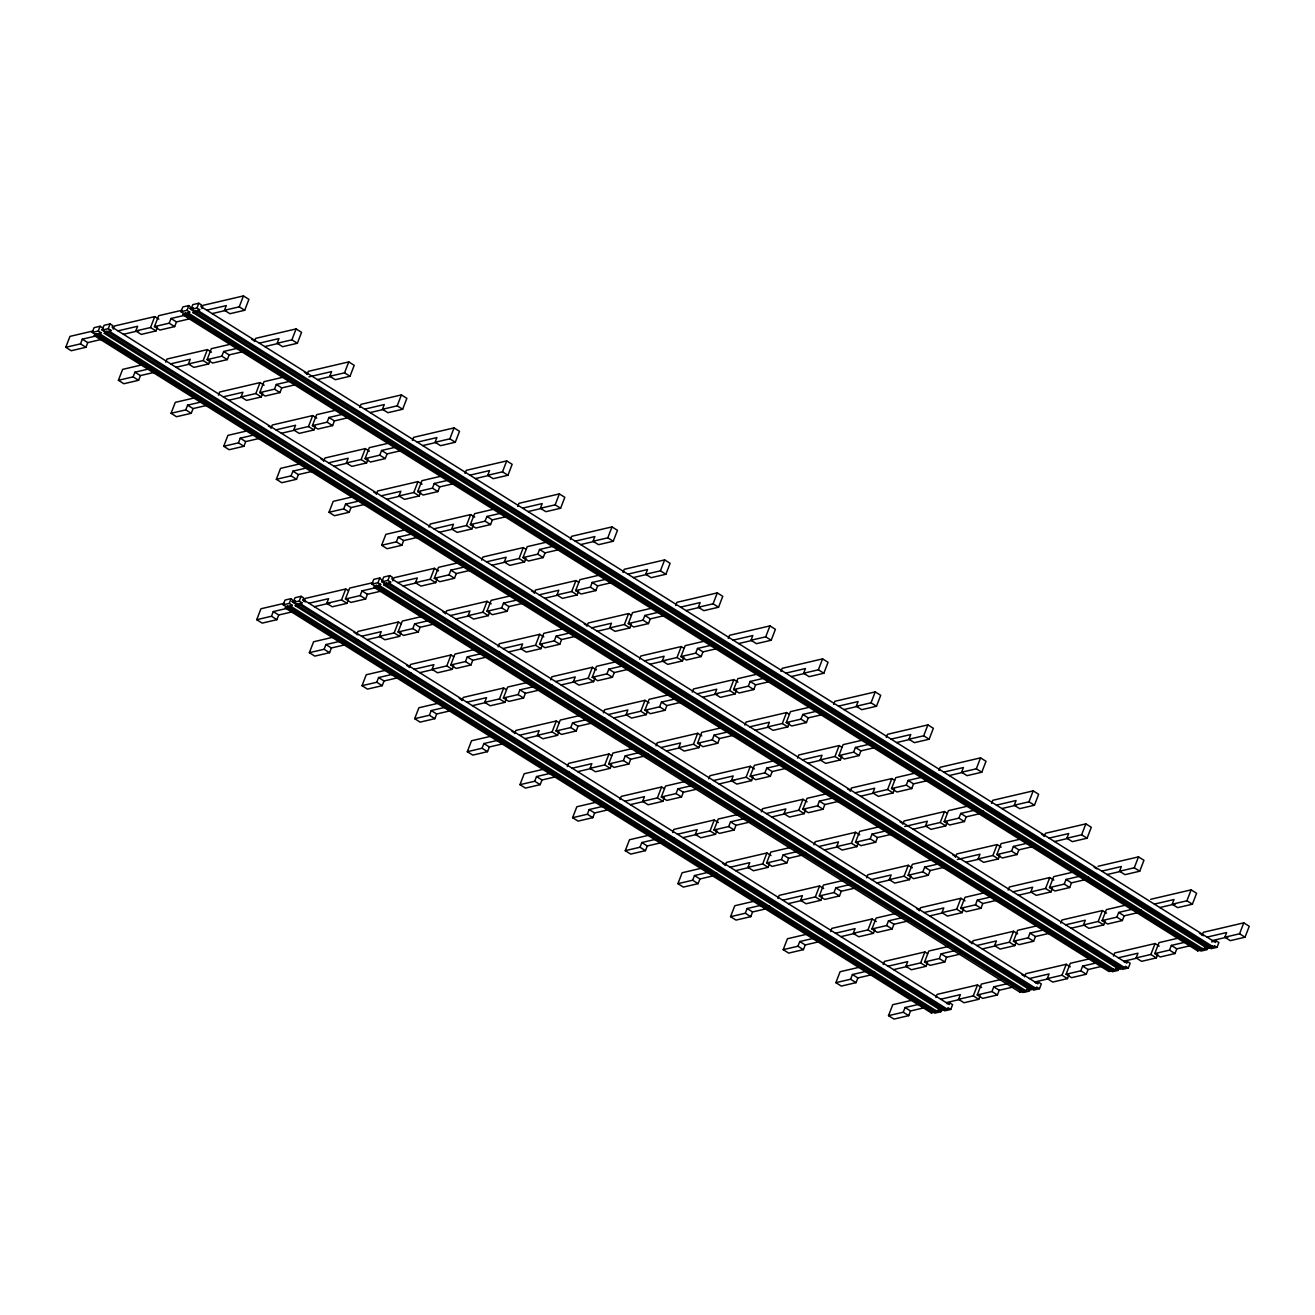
<?xml version="1.0" encoding="UTF-8"?>
<svg xmlns="http://www.w3.org/2000/svg" width="1315" height="1315" viewBox="0 0 1315 1315"><rect width="100%" height="100%" fill="white"/><g stroke="black" fill="none" stroke-linecap="round" stroke-linejoin="round"><path stroke-width="1.5" d="M101.518 339.385L87.76 342.607L85.952 347.291L71.207 350.727L65.75 347.308L69.974 336.377L93.069 330.986M65.75 347.308L80.478 343.873L82.303 339.171L96.044 335.966M94.927 334.109L94.335 335.654L1108.956 971.555L1110.978 971.078L1111.57 969.55L96.948 333.648L94.927 334.109L92.231 332.432L94.072 327.649L100.121 326.251L102.817 327.928L102.192 329.555L106.531 332.284M94.335 335.654L96.357 335.193L96.948 333.648M92.231 332.432L98.28 331.018L100.121 326.251M98.362 334.717L98.954 333.172L100.976 332.711L100.384 334.24L98.362 334.717L1112.983 970.618L1115.005 970.141L1115.597 968.596L1118.358 970.339L1112.309 971.752M1128.336 968.004L1125.558 966.278L1124.966 967.824L1122.961 968.284L106.91 331.314L104.904 331.791L102.208 330.098L104.049 325.331L110.082 323.917L112.778 325.61L112.153 327.221L1126.791 963.122L1127.399 961.512L1130.177 963.238L1128.336 968.004L1122.287 969.418M1121.531 967.215L1120.939 968.761L1118.934 969.221L104.312 333.336L104.904 331.791M104.312 333.336L106.318 332.859L106.91 331.314M102.208 330.098L108.241 328.684L110.082 323.917M110.937 330.377L108.931 330.854L108.34 332.383L110.345 331.922L110.937 330.377L108.241 328.684M113.123 329.145L114.323 326.038L154.743 316.603L158.836 319.167M157.389 327.32L155.992 330.953L141.247 334.388L135.79 330.969L137.615 326.284L117.956 330.854M154.167 372.392L140.409 375.597L138.601 380.298L123.857 383.733L118.399 380.298L122.624 369.384L141.872 364.88M135.79 330.969L150.535 327.534L154.743 316.603M118.399 380.298L133.127 376.863L134.952 372.178L148.694 368.973M190.215 318.707L176.473 321.912L174.665 326.597L159.92 330.049L154.463 326.613L158.671 315.699L181.782 310.307M154.463 326.613L169.191 323.178L171.016 318.493L186.73 314.827M183.64 313.43L183.048 314.959L1197.669 950.86L1199.691 950.4L1200.283 948.855L185.662 312.954L183.64 313.43L180.944 311.737L182.785 306.97L188.834 305.557L193.798 310.685M165.772 362.151L166.972 359.028L207.392 349.609L211.485 352.173M183.048 314.959L185.053 314.499L185.662 312.954M180.944 311.737L186.993 310.324L188.834 305.557M187.075 314.022L187.667 312.493L189.689 312.017L189.097 313.562L187.075 314.022L1201.696 949.923L1203.718 949.446L1204.31 947.918L1207.071 949.644L1201.022 951.057L1198.261 949.331L1197.669 950.86M1217.033 947.326L1214.271 945.584L1213.679 947.129L1211.674 947.605L195.623 310.636L193.617 311.096L190.922 309.42L192.763 304.636L198.795 303.239L201.491 304.916L200.866 306.543L1215.487 942.428L1216.112 940.817L1218.873 942.543L1217.033 947.326L1211 948.723M1210.244 946.521L1209.652 948.066L1207.647 948.542L193.026 312.641L193.617 311.096M193.026 312.641L195.031 312.165L195.623 310.636M190.922 309.42L196.954 308.006L198.795 303.239M199.65 309.699L197.644 310.159L197.053 311.704L199.058 311.228L199.65 309.699L196.954 308.006M201.836 308.466L203.036 305.343L243.456 295.924L248.913 299.343L244.705 310.274L229.961 313.71L224.503 310.291L226.312 305.59L206.669 310.176M210.038 360.31L208.641 363.959L193.897 367.395L188.44 363.976L190.248 359.274L170.605 363.861M206.817 405.382L193.058 408.587L191.25 413.288L176.506 416.724L171.049 413.305L175.273 402.374L194.521 397.886M188.44 363.976L203.184 360.54L207.392 349.609M171.049 413.305L185.777 409.869L187.601 405.168L203.315 401.502M242.864 351.697L229.122 354.902L227.314 359.603L212.57 363.039L207.113 359.62L211.321 348.689L232.508 343.741M224.503 310.291L239.248 306.839L243.456 295.924M207.113 359.62L221.841 356.184L223.665 351.483L239.379 347.817M218.422 395.141L219.621 392.034L260.041 382.599L264.134 385.163M254.485 341.456L255.685 338.35L296.105 328.914L301.562 332.333L297.354 343.264L282.61 346.7L277.153 343.281L278.961 338.58L259.318 343.166M262.688 393.317L261.291 396.949L246.546 400.385L241.089 396.966L242.897 392.264L223.254 396.851M259.466 438.388L245.708 441.593L243.9 446.278L229.155 449.714L223.698 446.295L227.906 435.364L247.171 430.876M241.089 396.966L255.833 393.53L260.041 382.599M223.698 446.295L238.426 442.859L240.25 438.174L253.992 434.953M295.513 384.703L281.772 387.909L279.947 392.593L265.219 396.029L259.762 392.61L263.97 381.679L285.158 376.748M277.153 343.281L291.897 339.845L296.105 328.914M259.762 392.61L274.49 389.174L276.314 384.473L292.029 380.808M271.071 428.148L272.271 425.024L312.691 415.589L316.784 418.17M307.135 374.463L308.335 371.34L348.754 361.904L354.212 365.34L350.004 376.254L335.259 379.706L329.802 376.271L331.61 371.586L308.943 376.863M315.337 426.307L313.94 429.956L299.195 433.391L293.738 429.956L295.546 425.271L275.903 429.857M312.115 471.378L298.357 474.584L296.549 479.285L281.805 482.72L276.347 479.301L280.555 468.37L301.743 463.422M293.738 429.956L308.483 426.52L312.691 415.589M276.347 479.301L291.075 475.866L292.9 471.164L306.642 467.959M348.163 417.693L334.421 420.899L332.596 425.6L317.868 429.035L312.411 425.616L316.619 414.685L337.807 409.738M329.802 376.271L344.546 372.835L348.754 361.904M312.411 425.616L327.139 422.181L328.947 417.48L342.705 414.274M292.489 611.787L278.731 614.993L276.923 619.677L262.178 623.113L256.721 619.694L260.945 608.763L284.04 603.388M323.72 461.138L324.92 458.014L365.34 448.596L369.433 451.16M256.721 619.694L271.465 616.258L273.273 611.574L287.032 608.352M285.897 606.511L285.306 608.04L931.382 1012.961L933.403 1012.501L933.995 1010.956L287.919 606.034L285.897 606.511L283.202 604.818L285.043 600.051L291.092 598.637L296.056 603.766M359.784 407.453L360.984 404.33L401.404 394.911L406.861 398.33L402.653 409.261L387.909 412.696L382.451 409.277L384.259 404.576L364.617 409.162M285.306 608.04L287.328 607.579L287.919 606.034M283.202 604.818L289.251 603.404L291.092 598.637M289.333 607.103L289.925 605.574L291.946 605.097L291.355 606.642L289.333 607.103L935.425 1012.024L937.431 1011.547L938.022 1010.019L940.784 1011.745L942.017 1008.572M367.986 459.297L366.589 462.946L351.845 466.381L346.387 462.962L348.196 458.261L328.553 462.847M295.875 604.177L293.179 602.484L295.02 597.717L301.069 596.303L303.765 597.996L303.14 599.624L949.216 1004.529L949.841 1002.918L952.602 1004.644L950.761 1009.427L944.712 1010.824L941.951 1009.098L941.359 1010.643L295.283 605.722L295.875 604.177L297.897 603.716L945.386 1009.706L947.408 1009.23L948 1007.684L950.761 1009.427M364.765 504.368L351.006 507.59L349.198 512.275L334.454 515.71L328.997 512.291L333.205 501.36L352.469 496.873M295.283 605.722L297.289 605.245L297.897 603.716M293.179 602.484L299.228 601.087L301.069 596.303M301.924 602.78L299.902 603.24L299.31 604.785L301.316 604.308L301.924 602.78L299.228 601.087M304.094 601.547L305.294 598.424L345.73 589.005L348.459 590.714M346.387 462.962L361.132 459.527L365.34 448.596M328.997 512.291L343.725 508.856L345.549 504.155L359.291 500.949M400.812 450.683L387.07 453.905L385.246 458.59L370.518 462.025L365.06 458.606L369.268 447.675L390.456 442.744M382.451 409.277L397.196 405.842L401.404 394.911M365.06 458.606L379.788 455.171L381.597 450.47L395.355 447.264M348.376 599.706L346.963 603.355L332.235 606.79L326.761 603.355L328.586 598.67L308.926 603.256M345.138 644.777L331.38 647.983L329.572 652.684L314.827 656.119L309.37 652.7L313.595 641.769L332.843 637.282M376.369 494.144L377.569 491.021L417.989 481.586L422.082 484.15M326.761 603.355L341.505 599.919L345.73 589.005M309.37 652.7L324.115 649.265L325.923 644.564L341.637 640.898M381.202 591.093L367.444 594.298L365.636 598.999L350.891 602.434L345.434 599.015L349.659 588.084L372.753 582.693M412.433 440.443L413.633 437.336L454.053 427.901L459.51 431.32L455.302 442.251L440.558 445.686L435.101 442.267L436.909 437.583L417.266 442.152M345.434 599.015L360.179 595.58L361.987 590.879L377.701 587.213M420.636 492.303L419.238 495.936L404.494 499.371L399.037 495.952L400.845 491.268L381.202 495.837M417.397 537.375L403.656 540.58L401.848 545.281L387.103 548.717L381.646 545.281L385.854 534.367L405.119 529.863M345.763 644.202L346.371 642.673M434.476 623.524L435.068 621.979L376.632 585.356L374.611 585.816L371.915 584.123L373.756 579.356L379.805 577.943L384.769 583.071M908.32 920.484L908.912 918.955L1022.708 990.261L1022.117 991.806L1020.095 992.283L374.019 587.361L374.611 585.816M356.743 634.537L357.943 631.43L398.379 621.995L401.108 623.705M374.019 587.361L376.041 586.885L376.632 585.356M371.915 584.123L377.964 582.726L379.805 577.943M355.74 641.884L356.332 640.339M399.037 495.952L413.781 492.517L417.989 481.586M378.046 586.424L378.638 584.879L380.66 584.402L380.068 585.948L378.046 586.424L1024.122 991.329L1026.144 990.869L1026.736 989.324L1029.497 991.066L1023.465 992.463L376.041 586.885M357.762 641.408L358.354 639.879M381.646 545.281L396.374 541.846L398.198 537.161L411.94 533.956M1039.475 988.732L1036.713 987.006L1036.121 988.535L1034.1 989.011L386.594 583.022L384.588 583.498L381.892 581.805L383.733 577.038L389.766 575.625L392.462 577.318L391.854 578.929L1037.93 983.85L1038.554 982.223L1041.316 983.965L1039.475 988.732L1033.426 990.146M453.461 483.69L439.72 486.895L437.895 491.596L423.167 495.032L417.71 491.596L421.918 480.682L441.166 476.178M1032.686 987.943L1032.078 989.472L1030.072 989.948L383.996 585.027L384.588 583.498M383.996 585.027L386.002 584.567L386.594 583.022M381.892 581.805L387.925 580.392L389.766 575.625M390.621 582.085L388.615 582.545L388.024 584.09L390.029 583.63L390.621 582.085L387.925 580.392M392.807 580.852L394.007 577.729L434.427 568.31L438.536 570.874M435.101 442.267L449.845 438.832L454.053 427.901M417.71 491.596L432.438 488.161L434.246 483.476L448.004 480.271M401.026 632.696L399.612 636.345L384.884 639.78L379.41 636.361L381.235 631.66L361.576 636.246M397.788 677.767L384.029 680.989L382.221 685.674L367.477 689.109L362.02 685.69L366.244 674.759L387.415 669.828M429.019 527.134L430.219 524.011L470.639 514.592L474.731 517.157M379.41 636.361L394.155 632.926L398.379 621.995M362.02 685.69L376.764 682.255L378.572 677.554L394.286 673.888M437.09 579.011L435.676 582.66L420.948 586.096L415.474 582.677L417.299 577.975L397.64 582.561M433.851 624.083L420.093 627.304L418.285 631.989L403.541 635.424L398.083 632.005L402.308 621.074L423.479 616.143M465.083 473.449L466.283 470.326L506.702 460.907L512.16 464.327L507.952 475.257L493.207 478.693L487.75 475.274L489.558 470.573L469.915 475.159M415.474 582.677L430.219 579.241L434.427 568.31M398.083 632.005L412.828 628.57L414.636 623.869L428.378 620.664M473.285 525.293L471.888 528.942L457.143 532.378L451.686 528.959L453.494 524.258L433.851 528.844M472.019 569.905L456.305 573.57L454.497 578.271L439.752 581.707L434.295 578.288L438.503 567.357L457.768 562.869M398.412 677.209L399.02 675.663M409.392 667.543L410.592 664.42L451.012 654.985L453.757 656.695M408.39 674.874L408.981 673.346M451.686 528.959L466.43 525.523L470.639 514.592M410.412 674.414L411.003 672.869M434.295 578.288L449.023 574.852L450.848 570.151L464.589 566.946M506.111 516.68L492.369 519.885L490.544 524.586L475.816 528.022L470.359 524.603L474.567 513.672L493.815 509.184M445.456 613.842L446.656 610.735L487.076 601.3L491.169 603.864M444.454 621.19L445.045 619.644M487.75 475.274L502.494 471.838L506.702 460.907M470.359 524.603L485.087 521.167L486.895 516.466L500.653 513.261M453.675 665.702L452.261 669.335L437.533 672.77L432.06 669.351L433.884 664.667L414.225 669.236M450.437 710.774L436.679 713.979L434.87 718.68L420.126 722.116L414.669 718.68L418.893 707.766L440.065 702.818M481.668 560.124L482.868 557.018L523.288 547.582L526.016 549.292M432.06 669.351L446.804 665.916L451.012 654.985M414.669 718.68L429.413 715.245L431.221 710.56L444.98 707.355M489.739 612.017L488.325 615.65L473.597 619.086L468.124 615.667L469.948 610.982L450.289 615.552M486.501 657.089L472.743 660.294L470.934 664.995L456.19 668.431L450.733 664.995L454.957 654.081L476.129 649.133M517.732 506.439L518.932 503.333L559.352 493.898L564.809 497.317L560.601 508.248L545.856 511.683L540.399 508.264L542.207 503.563L522.565 508.149M468.124 615.667L482.868 612.231L487.076 601.3M450.733 664.995L465.461 661.56L467.285 656.875L481.027 653.67M525.934 558.3L524.537 561.932L509.793 565.368L504.335 561.949L506.144 557.248L486.501 561.834M524.669 602.911L508.954 606.577L507.146 611.261L492.402 614.697L486.945 611.278L491.153 600.347L510.417 595.859M451.061 710.199L451.67 708.654M462.042 700.533L463.242 697.41L503.661 687.992L506.406 689.701M461.039 707.881L461.631 706.336M504.335 561.949L519.08 558.513L523.288 547.582M486.945 611.278L501.673 607.842L503.497 603.158L517.239 599.936M558.76 549.686L545.018 552.892L543.194 557.576L528.466 561.012L523.008 557.593L527.216 546.662L546.465 542.174M487.125 656.514L487.717 654.969L436.777 623.047M498.106 646.848L499.305 643.725L539.725 634.307L543.818 636.871M497.103 654.196L497.695 652.651M540.399 508.264L555.144 504.829L559.352 493.898M499.108 653.719L499.716 652.174M523.008 557.593L537.736 554.157L539.545 549.473L553.303 546.251M506.324 698.692L504.911 702.341L490.183 705.777L484.709 702.358L486.534 697.657L466.874 702.243M503.086 743.764L489.328 746.969L487.52 751.67L472.775 755.106L467.318 751.687L471.543 740.756L492.714 735.825M534.317 593.131L535.517 590.008L575.937 580.589L578.666 582.298M484.709 702.358L499.453 698.923L503.661 687.992M467.318 751.687L482.063 748.251L483.871 743.55L497.629 740.345M542.372 645.007L540.975 648.657L526.23 652.092L520.773 648.673L522.597 643.972L502.938 648.558M539.15 690.079L525.392 693.284L523.584 697.986L508.839 701.421L503.382 698.002L507.606 687.071L528.778 682.14M570.381 539.446L571.581 536.323L612.001 526.888L617.458 530.323L613.25 541.254L598.506 544.689L593.049 541.254L594.857 536.569L575.214 541.155M520.773 648.673L535.517 645.238L539.725 634.307M503.382 698.002L518.11 694.567L519.935 689.865L533.676 686.66M578.584 591.29L577.186 594.939L562.442 598.374L556.985 594.939L558.793 590.254L539.15 594.84M577.318 635.901L561.604 639.567L559.796 644.268L545.051 647.703L539.594 644.284L543.802 633.353L563.05 628.866M503.711 743.189L504.319 741.66M514.691 733.523L515.891 730.417L556.311 720.982L559.056 722.691M513.688 740.871L514.28 739.326M556.985 594.939L571.729 591.503L575.937 580.589M539.594 644.284L554.322 640.849L556.146 636.148L569.888 632.942M611.409 582.677L597.668 585.882L595.843 590.583L581.115 594.018L575.658 590.599L579.866 579.668L599.114 575.181M539.775 689.504L540.366 687.975M550.755 679.839L551.955 676.732L592.375 667.297L596.468 669.861M549.752 687.186L550.344 685.641M593.049 541.254L607.793 537.819L612.001 526.888M551.758 686.709L552.366 685.181M575.658 590.599L590.386 587.164L592.194 582.463L605.952 579.257M558.974 731.699L557.56 735.332L542.832 738.767L537.358 735.348L539.183 730.647L519.524 735.233M557.692 776.31L541.977 779.976L540.169 784.661L525.425 788.112L519.967 784.677L524.192 773.746L543.44 769.259M586.967 626.121L588.167 623.014L628.586 613.579L631.315 615.288M537.358 735.348L552.103 731.913L556.311 720.982M519.967 784.677L534.712 781.241L536.52 776.557L550.278 773.335M595.021 678.014L593.624 681.647L578.879 685.082L573.422 681.663L575.23 676.962L555.587 681.548M591.799 723.086L578.041 726.291L576.233 730.976L561.489 734.411L556.031 730.992L560.256 720.061L581.427 715.13M623.014 572.436L624.231 569.313L664.65 559.894L670.108 563.313L665.9 574.244L651.155 577.679L645.698 574.261L647.506 569.559L627.863 574.145M573.422 681.663L588.167 678.228L592.375 667.297M556.031 730.992L570.759 727.557L572.584 722.872L586.326 719.65M631.233 624.28L629.836 627.929L615.091 631.364L609.634 627.945L611.442 623.244L591.799 627.83M627.995 669.351L614.253 672.573L612.428 677.258L597.7 680.693L592.243 677.274L596.451 666.343L615.699 661.856M556.36 776.195L556.968 774.65M567.34 766.53L568.54 763.407L608.96 753.988L611.705 755.698M566.338 773.861L566.929 772.332M609.634 627.945L624.378 624.51L628.586 613.579M568.359 773.401L568.951 771.856M592.243 677.274L606.971 673.839L608.779 669.138L622.537 665.932M664.059 615.667L650.317 618.888L648.492 623.573L633.764 627.008L628.307 623.589L632.515 612.659L651.763 608.171M592.424 722.51L593.016 720.965M603.404 712.845L604.604 709.722L645.024 700.303L649.117 702.868M602.402 720.176L602.993 718.648M645.698 574.261L660.426 570.825L664.65 559.894M604.407 719.716L605.015 718.171M628.307 623.589L643.035 620.154L644.843 615.453L658.601 612.248M611.623 764.689L610.209 768.338L595.481 771.774L590.008 768.338L591.832 763.653L572.173 768.239M610.341 809.3L594.627 812.966L592.818 817.667L578.074 821.102L572.617 817.683L576.841 806.753L596.09 802.265M639.616 659.127L640.816 656.004L681.236 646.569L683.964 648.279M590.008 768.338L604.752 764.903L608.96 753.988M572.617 817.683L587.361 814.248L589.169 809.547L602.911 806.342M647.67 711.004L646.273 714.653L631.529 718.089L626.072 714.653L627.88 709.969L608.237 714.555M644.449 756.076L630.69 759.281L628.882 763.982L614.138 767.418L608.681 763.999L612.889 753.068L632.153 748.58M675.663 605.442L676.88 602.319L717.3 592.884L722.757 596.32L718.549 607.234L703.804 610.67L698.347 607.251L700.155 602.566L680.513 607.136M626.072 714.653L640.816 711.218L645.024 700.303M608.681 763.999L623.409 760.563L625.233 755.862L638.975 752.657M683.882 657.286L682.485 660.919L667.741 664.354L662.283 660.935L664.091 656.251L644.449 660.82M680.644 702.358L666.902 705.563L665.078 710.264L650.35 713.7L644.892 710.281L649.1 699.35L668.349 694.862M609.009 809.185L609.618 807.657M619.99 799.52L621.19 796.413L661.609 786.978L664.338 788.688M618.987 806.868L619.579 805.322M662.283 660.935L677.028 657.5L681.236 646.569M621.009 806.391L621.601 804.862M644.892 710.281L659.62 706.829L661.429 702.144L675.187 698.939M716.708 648.673L702.966 651.878L701.142 656.58L686.414 660.015L680.956 656.58L685.164 645.665L704.413 641.161M645.073 755.5L645.665 753.972M647.095 755.04L647.687 753.495M656.053 745.835L657.253 742.728L697.673 733.293L701.766 735.858M655.051 753.183L655.643 751.638M698.347 607.251L713.075 603.815L717.3 592.884M657.056 752.706L657.664 751.177M680.956 656.58L695.684 653.144L697.492 648.459L711.251 645.254M664.272 797.679L662.859 801.328L648.131 804.764L642.657 801.345L644.481 796.643L624.822 801.23M662.99 842.307L647.276 845.972L645.468 850.657L630.723 854.093L625.266 850.673L629.49 839.743L648.739 835.255M692.265 692.117L693.465 688.994L733.885 679.576L737.978 682.14M642.657 801.345L657.401 797.909L661.609 786.978M625.266 850.673L640.011 847.238L641.819 842.537L655.56 839.332M700.32 743.994L698.923 747.643L684.178 751.079L678.721 747.66L680.529 742.959L660.886 747.545M697.098 789.066L683.34 792.288L681.532 796.972L666.787 800.408L661.33 796.989L665.538 786.058L684.803 781.57M728.313 638.433L729.529 635.309L769.949 625.891L775.406 629.31L771.198 640.241L756.454 643.676L750.996 640.257L752.805 635.556L733.162 640.142M678.721 747.66L693.465 744.224L697.673 733.293M661.33 796.989L676.058 793.553L677.882 788.852L691.624 785.647M736.531 690.276L735.134 693.926L720.39 697.361L714.933 693.942L716.741 689.241L697.098 693.827M733.293 735.348L719.552 738.553L717.727 743.254L702.999 746.69L697.542 743.271L701.75 732.34L720.998 727.853M661.659 842.192L662.267 840.647M663.681 841.715L664.272 840.17M672.639 832.527L673.839 829.403L714.259 819.968L718.368 822.549M671.636 839.858L672.228 838.329M714.933 693.942L729.677 690.506L733.885 679.576M673.658 839.397L674.25 837.852M697.542 743.271L712.27 739.835L714.078 735.134L727.836 731.929M769.357 681.663L755.615 684.868L753.791 689.57L739.063 693.005L733.606 689.586L737.814 678.655L758.985 673.724M697.723 788.507L698.314 786.962M699.744 788.03L700.336 786.485M708.703 778.842L709.903 775.719L750.323 766.283L754.415 768.848M707.7 786.173L708.292 784.644M750.996 640.257L765.725 636.822L769.949 625.891M709.706 785.712L710.314 784.167M733.606 689.586L748.334 686.151L750.142 681.449L763.9 678.244M716.922 830.686L715.508 834.318L700.78 837.77L695.306 834.335L697.131 829.65L677.472 834.22M715.639 875.297L699.925 878.962L698.117 883.664L683.373 887.099L677.915 883.68L682.14 872.749L701.388 868.262M744.915 725.107L746.115 722.001L786.534 712.566L789.263 714.275M695.306 834.335L710.051 830.899L714.259 819.968M677.915 883.68L692.66 880.228L694.468 875.543L708.21 872.338M752.969 777.001L751.572 780.633L736.827 784.069L731.37 780.65L733.178 775.965L713.535 780.535M749.747 822.072L735.989 825.278L734.181 829.979L719.437 833.414L713.979 829.979L718.187 819.064L737.452 814.577M780.962 671.423L782.178 668.316L822.598 658.881L828.056 662.3L823.847 673.231L809.103 676.666L803.646 673.247L805.454 668.546L785.811 673.132M731.37 780.65L746.115 777.214L750.323 766.283M713.979 829.979L728.707 826.543L730.532 821.859L744.274 818.653M789.181 723.283L787.784 726.916L773.039 730.351L767.582 726.932L769.39 722.247L749.747 726.817M785.943 768.355L772.201 771.56L770.376 776.245L755.648 779.696L750.191 776.261L754.399 765.33L773.647 760.843M714.308 875.182L714.9 873.637M716.33 874.722L716.922 873.176M725.288 865.517L726.488 862.393L766.908 852.975L771.017 855.539M724.286 872.864L724.877 871.319M767.582 726.932L782.326 723.497L786.534 712.566M750.191 776.261L764.919 772.826L766.727 768.141L782.458 764.475M822.006 714.67L808.248 717.875L806.44 722.56L791.712 725.995L786.255 722.576L790.463 711.645L811.634 706.714M750.372 821.497L750.964 819.952M752.394 821.02L752.985 819.492M761.352 811.832L762.552 808.709L802.972 799.29L807.065 801.854M760.349 819.179L760.941 817.634M803.646 673.247L818.374 669.812L822.598 658.881M762.355 818.703L762.963 817.157M786.255 722.576L800.983 719.141L802.791 714.456L816.549 711.234M769.571 863.676L768.157 867.325L753.429 870.76L747.956 867.341L749.78 862.64L730.121 867.226M766.333 908.747L752.574 911.952L750.766 916.654L736.022 920.089L730.565 916.67L734.789 905.739L754.037 901.252M797.564 758.114L798.764 754.991L839.184 745.572L841.912 747.282M747.956 867.341L762.7 863.906L766.908 852.975M730.565 916.67L745.309 913.235L747.117 908.534L760.859 905.328M805.618 809.991L804.221 813.64L789.477 817.075L784.019 813.656L785.828 808.955L766.185 813.541M802.38 855.062L788.638 858.268L786.83 862.969L772.086 866.404L766.629 862.985L770.837 852.054L790.101 847.567M833.611 704.429L834.828 701.306L875.248 691.887L880.705 695.306L876.497 706.237L861.752 709.673L856.295 706.237L858.103 701.553L838.46 706.139M784.019 813.656L798.764 810.221L802.972 799.29M766.629 862.985L781.357 859.55L783.181 854.849L796.923 851.643M841.83 756.273L840.433 759.922L825.688 763.357L820.231 759.938L822.039 755.237L802.397 759.823M838.592 801.345L824.85 804.55L823.026 809.251L808.298 812.686L802.84 809.267L807.048 798.337L828.236 793.389M766.957 908.188L767.549 906.643M768.979 907.712L769.571 906.166M777.938 898.507L779.138 895.4L819.557 885.965L823.65 888.529M776.935 905.854L777.527 904.309M820.231 759.938L834.976 756.487L839.184 745.572M802.84 809.267L817.568 805.832L819.377 801.131L835.107 797.465M874.656 747.66L860.898 750.865L859.09 755.566L844.361 759.002L838.904 755.583L843.112 744.652L862.361 740.164M803.021 854.487L803.613 852.958M805.043 854.027L805.635 852.482M814.001 844.822L815.201 841.715L855.621 832.28L859.714 834.844M812.999 852.169L813.591 850.624M856.295 706.237L871.023 702.802L875.248 691.887M838.904 755.583L853.632 752.147L855.44 747.446L869.199 744.241M822.22 896.682L820.807 900.315L806.079 903.75L800.605 900.331L802.429 895.647L782.77 900.216M818.982 941.754L805.224 944.959L803.416 949.644L788.671 953.096L783.214 949.66L787.438 938.746L806.687 934.242M850.213 791.104L851.413 787.997L891.833 778.562L894.562 780.272M800.605 900.331L815.349 896.896L819.557 885.965M783.214 949.66L797.942 946.225L799.767 941.54L813.508 938.335M858.268 842.997L856.87 846.63L842.126 850.065L836.669 846.646L838.477 841.945L818.834 846.531M855.029 888.069L841.288 891.274L839.48 895.959L824.735 899.411L819.278 895.975L823.486 885.044L842.751 880.557M886.261 737.419L887.477 734.312L927.897 724.877L933.354 728.296L929.146 739.227L914.402 742.663L908.944 739.244L910.753 734.543L891.11 739.129M836.669 846.646L851.413 843.211L855.621 832.28M819.278 895.975L834.006 892.54L835.83 887.855L849.572 884.633M894.479 789.263L893.082 792.912L878.338 796.348L872.881 792.929L874.689 788.227L855.046 792.813M891.241 834.351L877.5 837.556L875.675 842.241L860.947 845.677L855.49 842.257L859.698 831.327L880.869 826.395M819.607 941.178L820.198 939.633M821.628 940.702L822.22 939.173M830.587 931.513L831.787 928.39L872.207 918.971L876.3 921.536M829.584 938.844L830.176 937.316M872.881 792.929L887.625 789.493L891.833 778.562M855.49 842.257L870.218 838.822L872.026 834.121L887.757 830.455M927.305 780.65L913.547 783.871L911.739 788.556L897.011 791.992L891.554 788.573L895.762 777.642L915.01 773.154M855.67 887.493L856.262 885.948M857.692 887.017L858.284 885.488M866.651 877.828L867.851 874.705L908.27 865.286L912.363 867.851M865.648 885.159L866.24 883.631M908.944 739.244L923.672 735.808L927.897 724.877M891.554 788.573L906.282 785.137L908.09 780.436L921.848 777.231M874.853 929.672L873.456 933.321L858.711 936.757L853.254 933.338L855.079 928.637L835.42 933.223M871.631 974.744L857.873 977.949L856.065 982.65L841.321 986.086L835.863 982.667L840.088 971.736L859.336 967.248M902.863 824.111L904.062 820.987L944.482 811.552L947.211 813.278M901.86 831.442L902.452 829.913M853.254 933.338L867.999 929.886L872.207 918.971M835.863 982.667L850.591 979.231L852.416 974.53L866.158 971.325M910.917 875.987L909.52 879.636L894.775 883.072L889.318 879.636L891.126 874.952L871.483 879.538M907.679 921.059L893.937 924.264L892.129 928.965L877.384 932.401L871.927 928.982L876.135 918.051L895.4 913.563M938.91 770.426L940.126 767.303L980.546 757.867L986.003 761.303L981.795 772.217L967.051 775.653L961.594 772.234L963.402 767.549L943.759 772.119M889.318 879.636L904.062 876.201L908.27 865.286M871.927 928.982L886.655 925.546L888.48 920.845L902.221 917.64M947.129 822.269L945.732 825.902L930.987 829.354L925.53 825.919L927.338 821.234L904.671 826.51M943.891 867.341L930.149 870.546L928.324 875.248L913.596 878.683L908.139 875.264L912.347 864.333L933.518 859.385M872.256 974.168L872.848 972.64M874.278 973.708L874.87 972.163M883.236 964.503L884.436 961.397L924.856 951.961L927.585 953.671M882.234 971.851L882.825 970.306M925.53 825.919L940.258 822.483L944.482 811.552M908.139 875.264L922.867 871.812L924.675 867.127L940.406 863.462M979.954 813.656L966.196 816.862L964.388 821.563L949.66 824.998L944.203 821.579L948.411 810.648L967.659 806.161M910.342 920.023L910.933 918.478M919.3 910.818L920.5 907.712L960.92 898.277L965.013 900.841M918.297 918.166L918.889 916.621M961.594 772.234L976.322 768.798L980.546 757.867M944.203 821.579L958.931 818.127L960.739 813.443L974.497 810.237M927.502 962.662L926.105 966.311L911.361 969.747L905.904 966.328L907.712 961.627L888.069 966.213M924.281 1007.75L910.522 1010.956L908.714 1015.64L893.97 1019.076L888.513 1015.657L892.721 1004.726L911.985 1000.238M955.495 857.101L956.712 853.977L997.132 844.559L1001.225 847.123M954.509 864.448L955.101 862.903M905.904 966.328L920.648 962.892L924.856 951.961M888.513 1015.657L903.241 1012.221L905.065 1007.537L920.779 1003.855M963.566 908.977L962.169 912.626L947.425 916.062L941.967 912.643L943.775 907.942L924.133 912.528M960.328 954.065L946.586 957.271L944.778 961.955L930.034 965.391L924.577 961.972L928.784 951.041L948.033 946.553M982.601 812.621L983.209 811.076M991.559 803.416L992.776 800.293L1033.196 790.874L1038.653 794.293L1034.445 805.224L1019.7 808.659L1014.243 805.24L1016.051 800.539L996.408 805.125M990.573 810.763L991.165 809.218M941.967 912.643L956.712 909.207L960.92 898.277M924.577 961.972L939.305 958.536L941.129 953.835L954.871 950.63M999.778 855.26L998.381 858.909L983.636 862.344L978.179 858.925L979.987 854.224L957.32 859.517M996.54 900.331L982.798 903.536L980.974 908.238L966.246 911.673L960.788 908.254L964.996 897.323L986.168 892.392M935.886 997.51L937.085 994.387L977.505 984.951L981.598 987.532M931.382 1012.961L931.99 1011.432M978.179 858.925L992.907 855.49L997.132 844.559M960.788 908.254L975.516 904.819L977.324 900.118L991.083 896.912M935.425 1012.024L936.017 1010.479M1032.604 846.646L1018.846 849.852L1017.037 854.553L1002.309 857.988L996.852 854.569L1001.06 843.638L1020.309 839.151M960.969 953.49L961.561 951.945M941.359 1010.643L943.381 1010.167L943.973 1008.638M971.949 943.825L973.149 940.702L1013.569 931.267L1017.662 933.847M970.947 951.156L971.538 949.627M1014.243 805.24L1028.971 801.805L1033.196 790.874M996.852 854.569L1011.58 851.134L1013.388 846.433L1027.147 843.227M980.152 995.669L978.755 999.301L964.01 1002.753L958.553 999.318L960.361 994.633L940.718 999.219M1008.145 890.091L1009.361 886.984L1049.781 877.549L1053.874 880.113M1007.159 897.438L1007.75 895.893M958.553 999.318L973.297 995.882L977.505 984.951M1016.216 941.984L1014.818 945.616L1000.074 949.068L994.617 945.633L996.425 940.948L976.782 945.518M1012.977 987.055L999.236 990.261L997.411 994.962L982.683 998.397L977.226 994.978L981.434 984.047L1000.682 979.56M1044.209 836.406L1045.425 833.299L1085.845 823.864L1091.302 827.283L1087.094 838.214L1072.35 841.649L1066.892 838.23L1068.7 833.546L1049.058 838.115M1043.206 843.753L1043.814 842.208M994.617 945.633L1009.361 942.198L1013.569 931.267M977.226 994.978L991.954 991.526L993.762 986.842L1007.52 983.636M1052.427 888.266L1051.03 891.899L1036.286 895.334L1030.829 891.915L1032.637 887.231L1012.994 891.8M1049.189 933.338L1035.447 936.543L1033.623 941.244L1018.895 944.68L1013.438 941.244L1017.646 930.33L1038.817 925.382M1030.829 891.915L1045.557 888.48L1049.781 877.549M1013.438 941.244L1028.166 937.809L1029.974 933.124L1043.732 929.919M1085.253 879.653L1071.495 882.858L1069.687 887.543L1054.959 890.995L1049.502 887.559L1053.709 876.628L1072.958 872.141M1024.599 976.815L1025.799 973.692L1066.218 964.273L1070.311 966.837M1020.095 992.283L1020.687 990.737M1066.892 838.23L1081.62 834.795L1085.845 823.864M1049.502 887.559L1064.23 884.124L1066.038 879.439L1079.796 876.234M1034.1 989.011L1034.691 987.466M1060.794 923.097L1062.01 919.974L1102.43 910.555L1106.523 913.12M1059.808 930.428L1060.4 928.9M1068.865 974.974L1067.468 978.623L1052.723 982.058L1047.266 978.639L1049.074 973.938L1029.431 978.524M1087.899 878.601L1088.491 877.072M1095.855 876.743L1096.463 875.215M1047.266 978.639L1062.01 975.204L1066.218 964.273M1105.077 921.256L1103.68 924.905L1088.935 928.341L1083.478 924.922L1085.286 920.221L1065.643 924.807M1101.839 966.328L1088.097 969.533L1086.272 974.234L1071.544 977.67L1066.087 974.251L1070.295 963.32L1089.543 958.832M1083.478 924.922L1098.206 921.47L1102.43 910.555M1066.087 974.251L1080.815 970.815L1082.623 966.114L1096.381 962.909M1098.058 866.289L1138.494 856.87L1143.951 860.289L1139.727 871.22L1124.999 874.656L1119.542 871.237L1121.35 866.536L1101.707 871.122M1137.902 912.643L1124.144 915.848L1122.336 920.549L1107.608 923.985L1102.134 920.566L1106.359 909.635L1125.607 905.147M1119.542 871.237L1134.27 867.785L1138.494 856.87M1102.134 920.566L1116.879 917.13L1118.687 912.429L1132.445 909.224M1113.443 956.087L1114.66 952.981L1155.08 943.545L1159.173 946.11M1112.983 970.618L1113.575 969.073M1140.549 911.607L1141.141 910.062M1122.961 968.284L1123.552 966.755M1148.505 909.75L1149.113 908.205M1157.726 954.246L1156.329 957.895L1141.584 961.331L1136.127 957.912L1137.935 953.211L1118.292 957.797M1136.127 957.912L1150.855 954.476L1155.08 943.545M1150.707 899.296L1191.143 889.861L1196.601 893.28L1192.376 904.21L1177.648 907.646L1172.191 904.227L1173.999 899.526L1154.356 904.112M1190.552 945.649L1176.793 948.855L1174.985 953.539L1160.257 956.975L1154.784 953.556L1159.008 942.625L1178.256 938.137M1172.191 904.227L1186.919 900.791L1191.143 889.861M1154.784 953.556L1169.528 950.12L1171.336 945.419L1185.094 942.214M1202.157 935.409L1203.357 932.286L1243.793 922.851L1249.25 926.286L1245.026 937.2L1230.298 940.652L1224.84 937.217L1226.648 932.532L1207.006 937.118M1201.696 949.923L1202.288 948.378M1207.647 948.542L1208.238 946.997M1211.674 947.605L1212.266 946.06M1224.84 937.217L1239.568 933.782L1243.793 922.851M189.475 308.515L193.321 307.611M123.413 334.289L139.143 330.624M212.126 313.595L225.884 310.389M176.062 367.279L189.82 364.074M264.775 346.585L278.533 343.379M228.711 400.27L242.47 397.064M317.425 379.591L331.183 376.386M281.361 433.276L295.119 430.071M370.074 412.581L383.832 409.376M334.01 466.266L347.768 463.061M422.723 445.588L436.481 442.366M386.659 499.273L400.418 496.051M475.373 478.578L489.131 475.373M439.309 532.263L453.067 529.057M528.022 511.568L541.78 508.363M291.749 601.58L295.596 600.692M314.4 606.675L330.114 603.01M403.097 585.98L416.855 582.775M491.958 565.253L505.716 562.047M580.671 544.574L594.429 541.369M367.049 639.665L380.791 636.46M455.746 618.987L469.504 615.765M544.607 598.259L558.365 595.054M633.32 577.564L647.079 574.359M419.699 672.672L433.44 669.45M508.395 651.977L522.154 648.772M597.257 631.249L611.015 628.044M685.97 610.571L699.728 607.349M472.348 705.662L486.09 702.457M561.045 684.967L574.803 681.762M649.906 664.256L665.62 660.59M738.619 643.561L752.377 640.356M524.981 738.652L538.739 735.447M613.694 717.974L627.452 714.768M702.555 697.246L718.269 693.58M791.268 676.551L805.027 673.346M577.63 771.658L591.388 768.453M666.343 750.964L680.102 747.758M755.205 730.236L768.963 727.031M843.918 709.558L857.676 706.352M630.279 804.649L644.038 801.443M718.993 783.97L734.723 780.305M807.854 763.242L821.612 760.037M896.567 742.548L910.325 739.342M682.929 837.655L696.687 834.45M771.642 816.96L785.4 813.755M860.503 796.232L874.261 793.027M949.216 775.554L962.975 772.349M735.578 870.645L749.336 867.44M824.291 849.95L838.049 846.745M913.152 829.239L926.911 826.034M1001.866 808.544L1015.624 805.339M788.227 903.652L801.986 900.43M876.941 882.957L890.699 879.751M965.802 862.229L979.56 859.024M1054.515 841.534L1068.273 838.329M840.877 936.642L854.635 933.436M929.59 915.947L943.348 912.741M1018.451 895.236L1032.209 892.014M1107.164 874.541L1120.922 871.335M893.526 969.632L907.284 966.426M982.239 948.953L995.997 945.748M1071.1 928.226L1084.859 925.02M1159.814 907.531L1175.528 903.865M946.175 1002.638L959.934 999.433M1034.889 981.943L1048.647 978.738M1123.75 961.216L1137.508 958.01M1212.463 940.537L1228.177 936.872M946.816 1003.624L949.841 1002.918M1035.53 982.93L1038.554 982.223M1124.391 962.218L1127.399 961.512M1211.592 941.869L1216.112 940.817M1198.261 949.331L1200.283 948.855M934.751 1013.158L940.784 1011.745M239.248 306.839L244.705 310.274M291.897 339.845L297.354 343.264M344.546 372.835L350.004 376.254M397.196 405.842L402.653 409.261M449.845 438.832L455.302 442.251M502.494 471.838L507.952 475.257M555.144 504.829L560.601 508.248M607.793 537.819L613.25 541.254M660.426 570.825L665.9 574.244M713.075 603.815L718.549 607.234M765.725 636.822L771.198 640.241M818.374 669.812L823.847 673.231M871.023 702.802L876.497 706.237M923.672 735.808L929.146 739.227M976.322 768.798L981.795 772.217M1028.971 801.805L1034.445 805.224M1081.62 834.795L1087.094 838.214M1134.27 867.785L1139.727 871.22M1186.919 900.791L1192.376 904.21M1239.568 933.782L1245.026 937.2M251.757 339.254L254.485 340.963M304.406 372.26L307.135 373.97M1041.48 834.22L1044.225 835.929M1094.129 867.21L1096.874 868.919M1199.428 933.206L1203.537 935.77M199.058 311.228L1213.679 947.129M195.031 312.165L1209.652 948.066M186.993 310.324L189.689 312.017M189.097 313.562L1203.718 949.446M185.053 314.499L1199.691 950.4M171.016 318.493L176.473 321.912M223.665 351.483L229.122 354.902M276.314 384.473L281.772 387.909M328.947 417.48L334.421 420.899M381.597 450.47L387.07 453.905M434.246 483.476L439.72 486.895M486.895 516.466L492.369 519.885M539.545 549.473L545.018 552.892M592.194 582.463L597.668 585.882M644.843 615.453L650.317 618.888M697.492 648.459L702.966 651.878M750.142 681.449L755.615 684.868M802.791 714.456L808.248 717.875M855.44 747.446L860.898 750.865M908.09 780.436L913.547 783.871M960.739 813.443L966.196 816.862M1013.388 846.433L1018.846 849.852M1066.038 879.439L1071.495 882.858M1118.687 912.429L1124.144 915.848M1171.336 945.419L1176.793 948.855M169.191 323.178L174.665 326.597M221.841 356.184L227.314 359.603M274.49 389.174L279.947 392.593M327.139 422.181L332.596 425.6M379.788 455.171L385.246 458.59M432.438 488.161L437.895 491.596M485.087 521.167L490.544 524.586M537.736 554.157L543.194 557.576M590.386 587.164L595.843 590.583M643.035 620.154L648.492 623.573M695.684 653.144L701.142 656.58M748.334 686.151L753.791 689.57M800.983 719.141L806.44 722.56M853.632 752.147L859.09 755.566M906.282 785.137L911.739 788.556M958.931 818.127L964.388 821.563M1011.58 851.134L1017.037 854.553M1064.23 884.124L1069.687 887.543M1116.879 917.13L1122.336 920.549M1169.528 950.12L1174.985 953.539M150.535 327.534L155.992 330.953M203.184 360.54L208.641 363.959M255.833 393.53L261.291 396.949M308.483 426.52L313.94 429.956M361.132 459.527L366.589 462.946M413.781 492.517L419.238 495.936M466.43 525.523L471.888 528.942M519.08 558.513L524.537 561.932M571.729 591.503L577.186 594.939M624.378 624.51L629.836 627.929M677.028 657.5L682.485 660.919M729.677 690.506L735.134 693.926M782.326 723.497L787.784 726.916M834.976 756.487L840.433 759.922M887.625 789.493L893.082 792.912M940.258 822.483L945.732 825.902M992.907 855.49L998.381 858.909M1045.557 888.48L1051.03 891.899M1098.206 921.47L1103.68 924.905M1150.855 954.476L1156.329 957.895M268.342 425.945L271.071 427.654M320.992 458.935L323.72 460.645M373.641 491.941L376.369 493.651M531.589 590.928L534.317 592.638M584.238 623.918L586.967 625.628M847.485 788.901L850.213 790.611M900.134 821.908L902.863 823.617M952.783 854.898L955.512 856.607M110.345 331.922L1124.966 967.824M106.318 332.859L1120.939 968.761M98.28 331.018L100.976 332.711M100.384 334.24L1115.005 970.141M96.357 335.193L1110.978 971.078M82.303 339.171L87.76 342.607M134.952 372.178L140.409 375.597M187.601 405.168L193.058 408.587M240.25 438.174L245.708 441.593M292.9 471.164L298.357 474.584M345.549 504.155L351.006 507.59M398.198 537.161L403.656 540.58M450.848 570.151L456.305 573.57M503.497 603.158L508.954 606.577M556.146 636.148L561.604 639.567M608.779 669.138L614.253 672.573M661.429 702.144L666.902 705.563M714.078 735.134L719.552 738.553M766.727 768.141L772.201 771.56M819.377 801.131L824.85 804.55M872.026 834.121L877.5 837.556M924.675 867.127L930.149 870.546M977.324 900.118L982.798 903.536M1029.974 933.124L1035.447 936.543M1082.623 966.114L1088.097 969.533M80.478 343.873L85.952 347.291M133.127 376.863L138.601 380.298M185.777 409.869L191.25 413.288M238.426 442.859L243.9 446.278M291.075 475.866L296.549 479.285M343.725 508.856L349.198 512.275M396.374 541.846L401.848 545.281M449.023 574.852L454.497 578.271M501.673 607.842L507.146 611.261M554.322 640.849L559.796 644.268M606.971 673.839L612.428 677.258M659.62 706.829L665.078 710.264M712.27 739.835L717.727 743.254M764.919 772.826L770.376 776.245M817.568 805.832L823.026 809.251M870.218 838.822L875.675 842.241M922.867 871.812L928.324 875.248M975.516 904.819L980.974 908.238M1028.166 937.809L1033.623 941.244M1080.815 970.815L1086.272 974.234M430.219 579.241L435.676 582.66M482.868 612.231L488.325 615.65M535.517 645.238L540.975 648.657M588.167 678.228L593.624 681.647M640.816 711.218L646.273 714.653M693.465 744.224L698.923 747.643M746.115 777.214L751.572 780.633M798.764 810.221L804.221 813.64M851.413 843.211L856.87 846.63M904.062 876.201L909.52 879.636M956.712 909.207L962.169 912.626M1009.361 942.198L1014.818 945.616M1062.01 975.204L1067.468 978.623M442.728 611.656L445.456 613.365M916.571 908.616L919.3 910.325M969.221 941.622L971.949 943.332M1021.87 974.612L1024.599 976.322M390.029 583.63L1036.121 988.535M386.002 584.567L1032.078 989.472M377.964 582.726L380.66 584.402M380.068 585.948L1026.144 990.869M489.427 656.037L907.218 917.886M361.987 590.879L367.444 594.298M414.636 623.869L420.093 627.304M467.285 656.875L472.743 660.294M519.935 689.865L525.392 693.284M572.584 722.872L578.041 726.291M625.233 755.862L630.69 759.281M677.882 788.852L683.34 792.288M730.532 821.859L735.989 825.278M783.181 854.849L788.638 858.268M835.83 887.855L841.288 891.274M888.48 920.845L893.937 924.264M941.129 953.835L946.586 957.271M993.762 986.842L999.236 990.261M360.179 595.58L365.636 598.999M412.828 628.57L418.285 631.989M465.461 661.56L470.934 664.995M518.11 694.567L523.584 697.986M570.759 727.557L576.233 730.976M623.409 760.563L628.882 763.982M676.058 793.553L681.532 796.972M728.707 826.543L734.181 829.979M781.357 859.55L786.83 862.969M834.006 892.54L839.48 895.959M886.655 925.546L892.129 928.965M939.305 958.536L944.778 961.955M991.954 991.526L997.411 994.962M341.505 599.919L346.963 603.355M394.155 632.926L399.612 636.345M446.804 665.916L452.261 669.335M499.453 698.923L504.911 702.341M552.103 731.913L557.56 735.332M604.752 764.903L610.209 768.338M657.401 797.909L662.859 801.328M710.051 830.899L715.508 834.318M762.7 863.906L768.157 867.325M815.349 896.896L820.807 900.315M867.999 929.886L873.456 933.321M920.648 962.892L926.105 966.311M973.297 995.882L978.755 999.301M302.729 600.199L305.458 601.908M354.014 632.334L358.107 634.898M406.664 665.341L409.392 667.05M459.313 698.331L462.042 700.04M511.962 731.321L514.691 733.047M722.56 863.314L725.288 865.023M301.316 604.308L947.408 1009.23M297.289 605.245L943.381 1010.167M289.251 603.404L291.946 605.097M291.355 606.642L937.431 1011.547M287.328 607.579L933.403 1012.501M273.273 611.574L278.731 614.993M325.923 644.564L331.38 647.983M378.572 677.554L384.029 680.989M431.221 710.56L436.679 713.979M483.871 743.55L489.328 746.969M536.52 776.557L541.977 779.976M589.169 809.547L594.627 812.966M641.819 842.537L647.276 845.972M694.468 875.543L699.925 878.962M747.117 908.534L752.574 911.952M799.767 941.54L805.224 944.959M852.416 974.53L857.873 977.949M905.065 1007.537L910.522 1010.956M271.465 616.258L276.923 619.677M324.115 649.265L329.572 652.684M376.764 682.255L382.221 685.674M429.413 715.245L434.87 718.68M482.063 748.251L487.52 751.67M534.712 781.241L540.169 784.661M587.361 814.248L592.818 817.667M640.011 847.238L645.468 850.657M692.66 880.228L698.117 883.664M745.309 913.235L750.766 916.654M797.942 946.225L803.416 949.644M850.591 979.231L856.065 982.65M903.241 1012.221L908.714 1015.64"/></g></svg>
